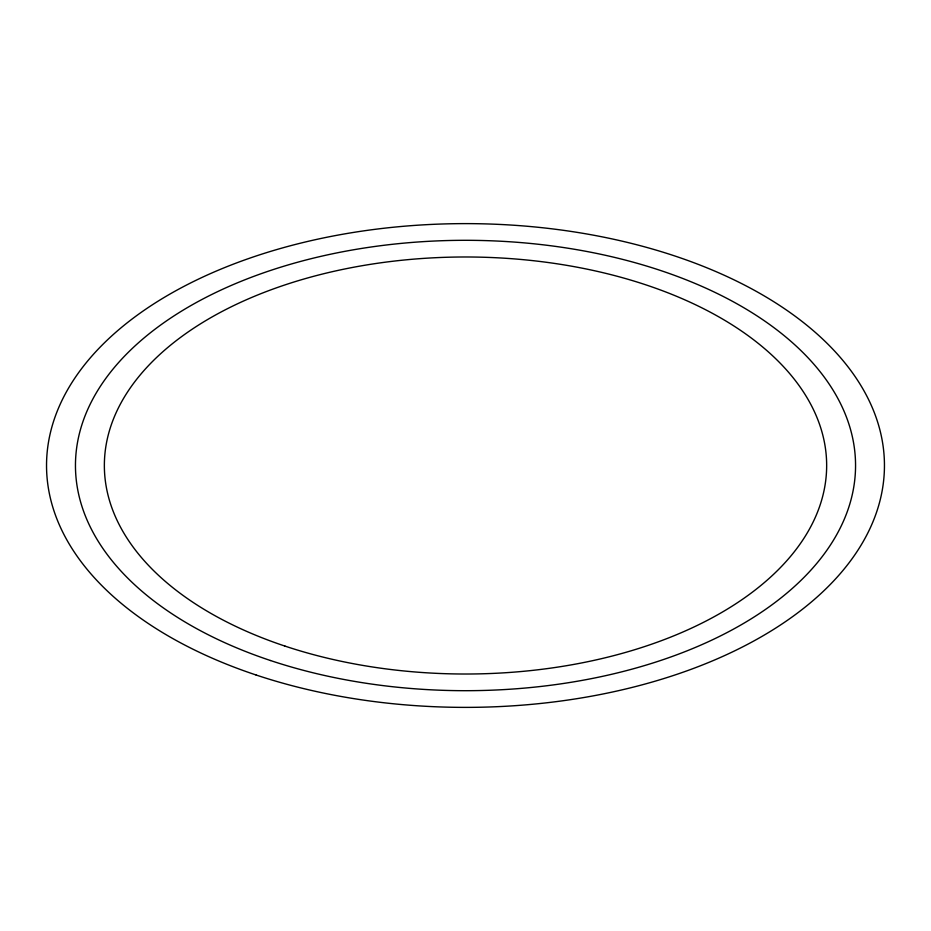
<?xml version="1.0" encoding="UTF-8"?>
<svg xmlns="http://www.w3.org/2000/svg" width="931" height="931" viewBox="0 0 931 931"><rect width="100%" height="100%" fill="white"/><g stroke="black" fill="none" stroke-linecap="round" stroke-linejoin="round"><path stroke-width="1.4" d="M270.467 660.521A390.054 225.197 0 0 0 855.554 465.5A390.054 225.197 0 0 0 270.467 270.479A390.054 225.197 0 0 0 270.467 660.521M284.921 646.079A361.158 208.521 0 0 0 826.658 465.5A361.158 208.521 0 0 0 284.921 284.921A361.158 208.521 0 0 0 284.921 646.079M256.025 674.975A418.95 241.874 0 0 0 884.45 465.5A418.95 241.874 0 0 0 256.025 256.025A418.95 241.874 0 0 0 256.025 674.975"/></g></svg>
